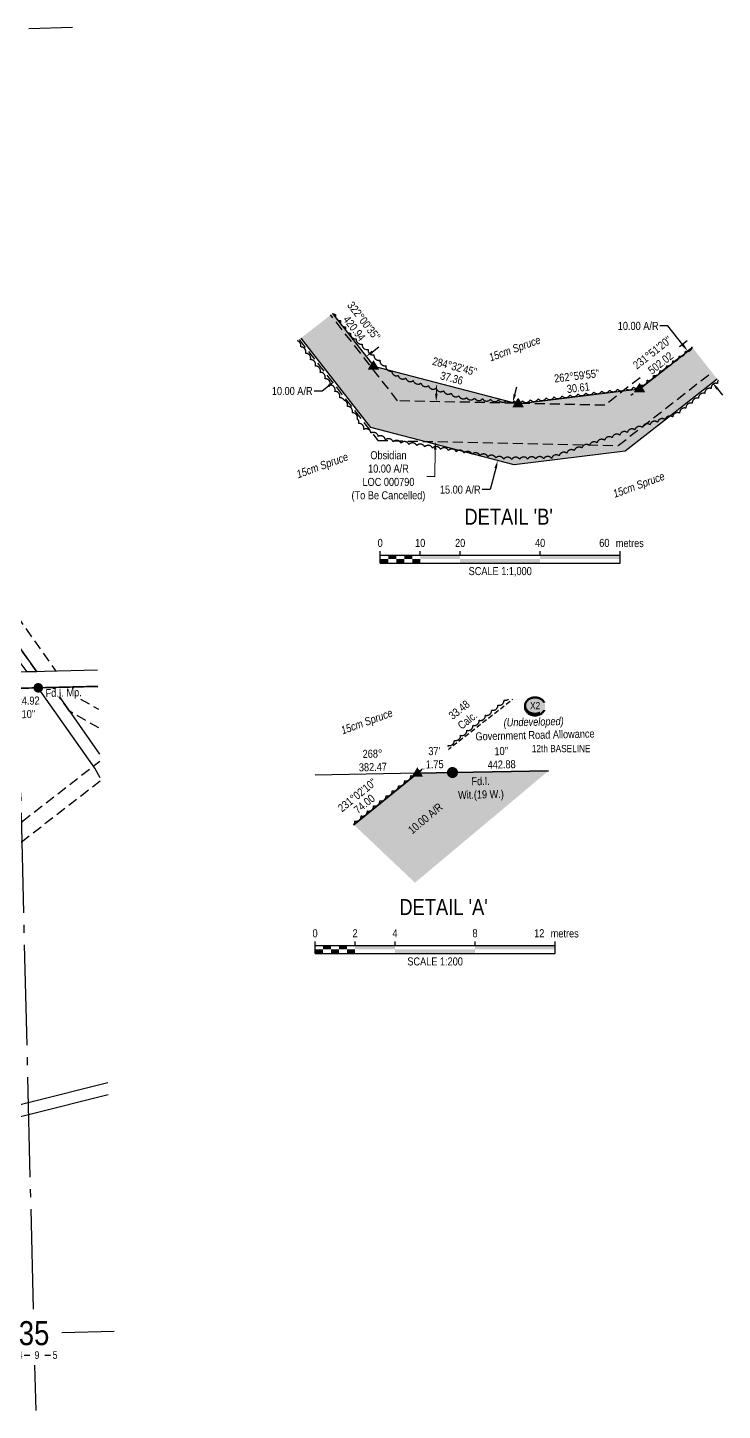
# Model space of a CAD drawing. Extents: x 617631 to 623159, y 5855424 to 5859819.
# Drawn here: x 621353 to 622222, y 5855462 to 5857189 of the extents above; entities that cross this region are included whole.
import ezdxf
from ezdxf.enums import TextEntityAlignment as Align

# ---------------------------------------------------------------- set-up
doc = ezdxf.new("R2010")
doc.units = 0
doc.header["$LTSCALE"] = 5
doc.header["$PDSIZE"] = 0.5
for name, pattern in [('0', [1, 1, 0]), ('BORDER2', [22.225, 6.35, -3.175, 6.35, -3.175, 0, -3.175]), ('foc-ACCESSROAD', [3.75, 2.5, -1.25]), ('foc-QUARTERLINE', [33, 25, -3, 2, -3]), ('foc-TRAV', [1.875, 1.25, -0.625]), ('foc-UNSURVEYED', [12.5, 10, -2.5])]:
    doc.linetypes.add(name, pattern=pattern)
doc.layers.get('Defpoints').update_dxf_attribs({"color": 9})
for name, color, linetype in [('10', 1, 'Continuous'), ('9', 3, 'Continuous'), ('C-AR', 13, 'foc-ACCESSROAD'), ('C-RW', 13, 'Continuous'), ('DETAIL-T', 7, 'Continuous'), ('L-BD', 7, 'Continuous'), ('L-MON', 1, 'Continuous'), ('L-QSEC', 8, 'foc-QUARTERLINE'), ('L-ROAD-T', 7, 'Continuous'), ('L-SEC', 7, 'Continuous'), ('L-SECLBL', 7, 'Continuous'), ('L-USEC', 7, 'foc-UNSURVEYED'), ('P-PROPOSED', 10, 'Continuous'), ('P-PROPOSED-H', 21, 'Continuous'), ('P-TRAV', 4, 'foc-TRAV'), ('P-TXT', 4, 'Continuous'), ('T-BUSH', 110, '0'), ('T-BUSH-T', 110, 'Continuous')]:
    doc.layers.add(name, color=color, linetype=linetype)
doc.layers.add('AS-COUNTY', color=7, linetype='BORDER2', lineweight=60, true_color=0xcc33ff)
doc.layers.add('C-AR-T', color=13, linetype='Continuous', lineweight=9)
doc.layers.add('T-TEXT', color=48, linetype='Continuous', lineweight=18)
doc.styles.add('80', font='ARIALN.TTF', dxfattribs={"height": 10})
doc.styles.add('80CG', font='ARIALN.TTF', dxfattribs={"height": 10})
doc.styles.add('80L', font='ARIALN.TTF', dxfattribs={"height": 10})
doc.styles.add('80LS', font='ARIALNI.TTF', dxfattribs={"height": 10})
doc.styles.add('Crossing', font='ARIALN.TTF', dxfattribs={"height": 10})
doc.styles.add('SIMPLEX', font='ARIALN.TTF')
doc.dimstyles.new('Compass 5 000', dxfattribs={"dimscale": 5, "dimtxt": 9, "dimasz": 2, "dimexe": 0.2, "dimexo": 0.0625, "dimgap": 0.5, "dimtad": 0, "dimtih": 1, "dimtoh": 1, "dimzin": 0, "dimdsep": 46, "dimtxsty": '80CG', "dimcen": 0.1, "dimse1": 1, "dimse2": 1, "dimclrd": 256, "dimclrt": 256, "dimaunit": 1, "dimadec": 4, "dimazin": 0, "dimtfac": 0.06, "dimtofl": 0, "dimtmove": 0, "dimatfit": 1, "dimfxl": 0.2, "dimtolj": 1, "dimtzin": 0, "dimlwd": -1, "dimarcsym": 0})

# ---------------------------------------------------------------- blocks, each defined once
blk = doc.blocks.new('L-SECLBL')
at = {"layer": '9', "color": 7}
for p, q in [((-5.1, -27.8), (-12.3, -27.8)), ((20.7, -27.8), (13.5, -27.8))]:
    blk.add_line(p, q, dxfattribs=at)
at = {"layer": '10', "color": 2, "style": 'SIMPLEX'}
blk.add_attdef('SEC', text='', height=30, dxfattribs=at).set_placement((0, 0), align=Align.MIDDLE)
at = {"layer": '10', "color": 5, "style": '80L'}
blk.add_attdef('TWP', text='', height=9.5, dxfattribs=at).set_placement((-14.4, -27.4), align=Align.MIDDLE_RIGHT)
blk.add_attdef('RGE', text='', height=9.5, dxfattribs=at).set_placement((3.6, -27.4), align=Align.MIDDLE_CENTER)
blk.add_attdef('MER', text='', height=9.5, dxfattribs=at).set_placement((23.2, -27.4), align=Align.MIDDLE_LEFT)
blk = doc.blocks.new('fdia')
at = {"color": 255, "const_width": 1}
blk.add_lwpolyline([(-0.5, 0, 1), (0.5, 0, 1)], format="xyb", close=True, dxfattribs=at)
blk = doc.blocks.new('Fdiaa')
blk.add_blockref('fdia', (0, 0))
blk = doc.blocks.new('fdib')
at = {"color": 1, "const_width": 1.6}
blk.add_lwpolyline([(-0.4, 0, 1), (0.4, 0, 1)], format="xyb", close=True, dxfattribs=at)
at = {"color": 1}
blk.add_circle((0, 0), 0.8, dxfattribs=at)
blk = doc.blocks.new('Fdibb')
blk.add_blockref('fdib', (0, 0))
blk = doc.blocks.new('fdicc')
for name in ['Fdibb', 'Fdiaa']:
    blk.add_blockref(name, (0, 0))
blk = doc.blocks.new('FDI')
blk.add_blockref('fdicc', (0, 0))
blk = doc.blocks.new('TRIA')
blk.add_hatch(color=255).paths.add_polyline_path([(-0.04, 1.52), (-1.47, -0.87), (1.39, -0.87)])
blk = doc.blocks.new('TRIAA')
blk.add_blockref('TRIA', (0, 0))
blk = doc.blocks.new('TRIB')
at = {"color": 1}
blk.add_lwpolyline([(-1.12, -0.67), (-0.04, 1.13), (1.04, -0.67)], close=True, dxfattribs=at)
blk = doc.blocks.new('TRIBB')
blk.add_blockref('TRIB', (0, 0))
blk = doc.blocks.new('TRICC')
for name in ['TRIAA', 'TRIBB']:
    blk.add_blockref(name, (0, 0))
blk = doc.blocks.new('plspike')
blk.add_blockref('TRICC', (0, 0))
blk = doc.blocks.new('*U454')
at = {"color": 0}
for p, q in [((-150, 0), (-150, 15)), ((-150, 10), (150.2, 10)), ((-150, 0), (150.2, 0)), ((-100, 10), (-100, 15)), ((-50, 10), (-50, 15)), ((50, 10), (50, 15)), ((150.2, 0), (150.2, 15))]:
    blk.add_line(p, q, dxfattribs=at)
for points in [[(-150, 5), (-140, 5), (-150, 0), (-140, 0)], [(-140, 10), (-130, 10), (-140, 5), (-130, 5)], [(-130, 5), (-120, 5), (-130, 0), (-120, 0)], [(-120, 10), (-110, 10), (-120, 5), (-110, 5)], [(-110, 5), (-100, 5), (-110, 0), (-100, 0)], [(-100, 10), (-50, 10), (-100, 5), (-50, 5)], [(-50, 5), (50, 5), (-50, 0), (50, 0)], [(50, 10), (150.2, 10), (50, 5), (150.2, 5)]]:
    blk.add_solid(points, dxfattribs=at)
at = {"color": 0, "style": '80'}
blk.add_text('metres', height=10, dxfattribs=at).set_placement((162.2, 20), align=Align.CENTER)
at = {"color": 0, "char_height": 10, "style": '80'}
for s, insert, attachment_point in [('0', (-150, 30.2), 2), ('2', (-100, 30.2), 2), ('4', (-50, 30.2), 2), ('8', (50, 30.2), 2), ('12', (136.7, 30.2), 3), ('SCALE 1:200', (0.1, -5), 2)]:
    blk.add_mtext(s, dxfattribs=dict(at, insert=insert, attachment_point=attachment_point))
blk = doc.blocks.new('*D455')
at = {"layer": 'Defpoints', "color": 0, "transparency": 16777216}
for p in [(622172.8, 5856780.7), (622209.4, 5856745.8), (622203.7, 5856741.3)]:
    blk.add_point(p, dxfattribs=at)
at = {"layer": 'P-TXT', "transparency": 16777216}
for p, q in [((622153.8, 5856816.6), (622143.8, 5856816.6)), ((622172.3, 5856793), (622153.8, 5856816.6)), ((622215.6, 5856737.9), (622221.8, 5856730))]:
    blk.add_line(p, q, dxfattribs=at)
for points in [[(622173.6, 5856794), (622171, 5856792), (622178.5, 5856785.1)], [(622216.9, 5856738.9), (622214.3, 5856736.9), (622209.4, 5856745.8)]]:
    blk.add_solid(points, dxfattribs=at)
at = {"layer": 'P-TXT', "transparency": 16777216, "insert": (622116.5, 5856816.6), "char_height": 10, "attachment_point": 5, "style": '80CG'}
blk.add_mtext('\\A1;10.00 A/R', dxfattribs=at)
blk = doc.blocks.new('*D456')
at = {"layer": 'Defpoints', "color": 0, "transparency": 16777216}
for p in [(621779, 5856774.9), (621737.1, 5856747.6), (621739.7, 5856744.2)]:
    blk.add_point(p, dxfattribs=at)
at = {"layer": 'P-TXT', "transparency": 16777216}
for p, q in [((621784.3, 5856784.4), (621792.2, 5856790.6)), ((621721.3, 5856735.3), (621711.3, 5856735.3)), ((621729.2, 5856741.4), (621721.3, 5856735.3))]:
    blk.add_line(p, q, dxfattribs=at)
for points in [[(621783.3, 5856785.8), (621785.3, 5856783.1), (621776.4, 5856778.3)], [(621728.2, 5856742.7), (621730.2, 5856740.1), (621737.1, 5856747.6)]]:
    blk.add_solid(points, dxfattribs=at)
at = {"layer": 'P-TXT', "transparency": 16777216, "insert": (621684, 5856735.3), "char_height": 10, "attachment_point": 5, "style": '80CG'}
blk.add_mtext('\\A1;10.00 A/R', dxfattribs=at)
blk = doc.blocks.new('*U457')
at = {"color": 0}
for p, q in [((-150, 0), (-150, 15)), ((-150, 10), (150.2, 10)), ((-150, 0), (150.2, 0)), ((-100, 10), (-100, 15)), ((-50, 10), (-50, 15)), ((50, 10), (50, 15)), ((150.2, 0), (150.2, 15))]:
    blk.add_line(p, q, dxfattribs=at)
for points in [[(-150, 5), (-140, 5), (-150, 0), (-140, 0)], [(-140, 10), (-130, 10), (-140, 5), (-130, 5)], [(-130, 5), (-120, 5), (-130, 0), (-120, 0)], [(-120, 10), (-110, 10), (-120, 5), (-110, 5)], [(-110, 5), (-100, 5), (-110, 0), (-100, 0)], [(-100, 10), (-50, 10), (-100, 5), (-50, 5)], [(-50, 5), (50, 5), (-50, 0), (50, 0)], [(50, 10), (150.2, 10), (50, 5), (150.2, 5)]]:
    blk.add_solid(points, dxfattribs=at)
at = {"color": 0, "style": '80'}
blk.add_text('metres', height=10, dxfattribs=at).set_placement((162.2, 20), align=Align.CENTER)
at = {"color": 0, "char_height": 10, "style": '80'}
for s, insert, attachment_point in [('0', (-150, 30.2), 2), ('10', (-100, 30.2), 2), ('20', (-50, 30.2), 2), ('40', (50, 30.2), 2), ('60', (136.7, 30.2), 3), ('SCALE 1:1,000', (0.1, -5), 2)]:
    blk.add_mtext(s, dxfattribs=dict(at, insert=insert, attachment_point=attachment_point))
blk = doc.blocks.new('WITFA')
blk.add_hatch(color=255).paths.add_polyline_path([(1.4, 0, 1), (-1.4, 0, 1)])
blk = doc.blocks.new('WITFAA')
blk.add_blockref('WITFA', (0, 0))
blk = doc.blocks.new('WITFB')
at = {"color": 1, "const_width": 1.44}
blk.add_lwpolyline([(-0.36, 0, 1), (0.36, 0, 1)], format="xyb", close=True, dxfattribs=at)
at = {"color": 1}
blk.add_circle((0, 0), 1.2, dxfattribs=at)
blk = doc.blocks.new('WITFBB')
blk.add_blockref('WITFB', (0, 0))
blk = doc.blocks.new('WITFCC')
for name in ['WITFAA', 'WITFBB']:
    blk.add_blockref(name, (0, 0))
blk = doc.blocks.new('WITF')
blk.add_blockref('WITFCC', (0, 0))
blk = doc.blocks.new('*D471')
at = {"layer": 'C-AR-T', "transparency": 16777216}
for p, q in [((621864.2, 5856732.1), (621864.3, 5856742.1)), ((621862.9, 5856662.1), (621862.2, 5856628.6)), ((621862.2, 5856628.6), (621852.2, 5856628.6))]:
    blk.add_line(p, q, dxfattribs=at)
for points in [[(621862.5, 5856732.1), (621865.8, 5856732.1), (621864, 5856722.1)], [(621861.2, 5856662.1), (621864.5, 5856662.1), (621863, 5856672.1)]]:
    blk.add_solid(points, dxfattribs=at)
at = {"layer": 'Defpoints', "color": 0, "transparency": 16777216}
for p in [(621846.4, 5856722.4), (621845.4, 5856672.4), (621863, 5856672.1)]:
    blk.add_point(p, dxfattribs=at)
at = {"layer": 'C-AR-T', "transparency": 16777216, "insert": (621804.3, 5856628.6), "char_height": 10, "attachment_point": 5, "style": '80CG'}
blk.add_mtext('\\A1;Obsidian\\P10.00 A/R \\PLOC 000790\\P(To Be Cancelled)', dxfattribs=at)
blk = doc.blocks.new('*D478')
at = {"layer": 'Defpoints', "color": 0, "transparency": 16777216}
for p in [(621942.6, 5856725.6), (621959.7, 5856721.1), (621923.7, 5856653)]:
    blk.add_point(p, dxfattribs=at)
at = {"layer": 'P-TXT', "transparency": 16777216}
for p, q in [((621962.2, 5856730.8), (621964.7, 5856740.5)), ((621938.4, 5856638.9), (621931.4, 5856612.1)), ((621931.4, 5856612.1), (621921.4, 5856612.1))]:
    blk.add_line(p, q, dxfattribs=at)
for points in [[(621960.6, 5856731.2), (621963.8, 5856730.4), (621959.7, 5856721.1)], [(621936.8, 5856639.3), (621940, 5856638.5), (621940.9, 5856648.6)]]:
    blk.add_solid(points, dxfattribs=at)
at = {"layer": 'P-TXT', "transparency": 16777216, "insert": (621894.1, 5856612.1), "char_height": 10, "attachment_point": 5, "style": '80CG'}
blk.add_mtext('\\A1;15.00 A/R', dxfattribs=at)
blk = doc.blocks.new('xing2')
h = blk.add_hatch(color=50)
h.dxf.hatch_style = 1
edge = h.paths.add_edge_path()
edge.add_ellipse((0, 0), major_axis=(-12.5, 0), ratio=0.816297, start_angle=0, end_angle=360)
h = blk.add_hatch(color=250)
h.dxf.hatch_style = 1
edge = h.paths.add_edge_path()
edge.add_ellipse((0, -2), major_axis=(-12.5, 0), ratio=0.816297, start_angle=0, end_angle=180)
edge.add_line((12.5, -2), (12.5, 0))
edge.add_ellipse((0, 0), major_axis=(-12.5, 0), ratio=0.816297, start_angle=0, end_angle=180, ccw=False)
edge.add_line((-12.5, 0), (-12.5, -2))
at = {"color": 250}
blk.add_ellipse((0, 0), major_axis=(-12.5, 0), ratio=0.816297, dxfattribs=at)
blk.add_ellipse((0, -2), major_axis=(-12.5, 0), ratio=0.816297, start_param=0, end_param=3.141593, dxfattribs=at)
at = {"color": 250, "style": 'Crossing'}
blk.add_attdef('CROSSING', text='', height=9, dxfattribs=at).set_placement((0.1, 0), align=Align.MIDDLE_CENTER)
at = {"color": 250, "style": 'Crossing', "flags": 1}
for tag, p in [('OWNER', (0.1, -12.5)), ('DESCRIPTION', (0.1, -25.8)), ('LOCATION', (0.1, -39.3)), ('DWG_REF', (0.1, -52.8))]:
    blk.add_attdef(tag, text='', height=9, dxfattribs=at).set_placement(p, align=Align.MIDDLE_CENTER)

msp = doc.modelspace()

# ---------------------------------------------------------------- hatches: boundary and pattern name
at = {"layer": 'P-PROPOSED-H'}
h = msp.add_hatch(color=256, dxfattribs=at)
h.dxf.hatch_style = 1
h.paths.add_polyline_path([(621734.341, 5856832.154), (621695.002, 5856801.426), (621746.543, 5856735.44), (621782.203, 5856689.71), (621961.553, 5856643.225), (622100.393, 5856660.185), (622149.388, 5856698.61), (622215.228, 5856750.331), (622184.314, 5856789.694), (622118.453, 5856737.97), (621966.603, 5856719.32), (621785.833, 5856766.225)])
h = msp.add_hatch(color=256, dxfattribs=at)
h.dxf.hatch_style = 1
h.paths.add_polyline_path([(621761.052, 5856193.469), (621837.487, 5856121.152), (622004.593, 5856261.053), (621840.628, 5856257.825)])

# ---------------------------------------------------------------- linework, layer by layer
at = {"layer": 'AS-COUNTY', "const_width": 2, "flags": 128}
msp.add_lwpolyline([(621441.1, 5856366.415), (621341.59, 5856364), (620537.409, 5856344.164), (620517.311, 5856343.668), (619712.851, 5856323.825), (618808.849, 5856302.532)], dxfattribs=at)
at = {"layer": 'C-AR'}
msp.add_lwpolyline([(621340.168, 5856453.998), (621388.52, 5856385.265), (621364.659, 5856384.676), (621341.087, 5856417.709), (621217.432, 5856593.482), (621211.666, 5856601.678), (621046.153, 5856836.948), (621062.66, 5856848.466), (621340.168, 5856453.998)], close=True, dxfattribs=at)
for points in [[(622177.937, 5856798.101), (622074.771, 5856717.567), (621815.78, 5856723.141), (621731.993, 5856830.318)], [(621692.616, 5856799.535), (621791.004, 5856673.681), (622091.494, 5856667.214), (622208.693, 5856758.703)], [(622184.314, 5856789.694), (622107.477, 5856729.718)], [(621442.399, 5856314.449), (621405.53, 5856335.254), (621384.527, 5856365.043), (621408.742, 5856365.629), (621419.369, 5856350.556), (621441.813, 5856337.891)], [(621444.056, 5856248.169), (621347.218, 5856173.064), (621064.873, 5855954.086), (621067.903, 5855835.939), (621047.917, 5855835.426), (621044.651, 5855963.703), (621070.269, 5855983.571), (621070.638, 5855983.858), (621073.245, 5855985.879), (621236.302, 5856112.341), (621346.598, 5856197.886), (621435.272, 5856266.661), (621443.436, 5856272.992)]]:
    msp.add_lwpolyline(points, dxfattribs=at)
at = {"layer": 'C-RW'}
msp.add_lwpolyline([(621341.087, 5856417.709), (621364.659, 5856384.676), (621352.635, 5856384.394), (621341.543, 5856399.69), (621209.58, 5856587.27), (621203.814, 5856595.466), (621037.956, 5856831.227), (621010.58, 5856869.727), (621019.084, 5856874.92), (621024.351, 5856867.938), (621046.153, 5856836.948), (621211.666, 5856601.678), (621217.432, 5856593.482), (621341.087, 5856417.709)], close=True, dxfattribs=at)
for points in [[(621443.958, 5856252.083), (621437.261, 5856264.221), (621434.305, 5856268.415), (621366.49, 5856364.607), (621384.527, 5856365.043), (621405.53, 5856335.254), (621443.216, 5856281.798)], [(621453.853, 5855856.248), (621355.75, 5855831.61), (621169.201, 5855784.758), (621093.307, 5855765.699), (621086.491, 5855763.988), (621085.456, 5855768.11), (621082.797, 5855778.699), (621168.804, 5855800.15), (621184.761, 5855804.13), (621355.366, 5855846.976), (621453.469, 5855871.611)]]:
    msp.add_lwpolyline(points, dxfattribs=at)
at = {"layer": 'L-BD'}
msp.add_line((621840.628, 5856257.825), (621712.895, 5856255.611), dxfattribs=at)
at = {"layer": 'L-QSEC'}
for p, q in [((621409.315, 5857189.199), (621354.812, 5857187.874)), ((621360.531, 5855588.495), (621341.591, 5856364)), ((621395.774, 5855559.341), (621461.235, 5855560.931)), ((621363.673, 5855462.075), (621362.263, 5855518.517))]:
    msp.add_line(p, q, dxfattribs=at)
at = {"layer": 'L-SEC'}
msp.add_line((621440.598, 5856386.518), (621341.082, 5856384.103), dxfattribs=at)
at = {"layer": 'L-USEC'}
msp.add_line((621341.591, 5856364), (621441.1, 5856366.415), dxfattribs=at)
at = {"layer": 'P-PROPOSED'}
for p, q in [((621840.628, 5856257.825), (621761.052, 5856193.469)), ((622004.593, 5856261.053), (621840.628, 5856257.825))]:
    msp.add_line(p, q, dxfattribs=at)
for points in [[(621734.341, 5856832.154), (621785.833, 5856766.225), (621966.603, 5856719.32), (622118.453, 5856737.97), (622184.314, 5856789.694)], [(622215.228, 5856750.331), (622149.388, 5856698.61), (622100.393, 5856660.185), (621961.553, 5856643.225), (621782.203, 5856689.71), (621746.543, 5856735.44), (621695.002, 5856801.426)], [(621761.052, 5856193.469), (621840.628, 5856257.825), (622004.593, 5856261.053)]]:
    msp.add_lwpolyline(points, dxfattribs=at)
at = {"layer": 'P-TRAV', "flags": 128}
msp.add_lwpolyline([(621840.628, 5856257.825), (621959.779, 5856350.482)], dxfattribs=at)
at = {"layer": 'T-BUSH', "flags": 128}
for points in [[(621734.392, 5856832.194, 0.16915204), (621738.254, 5856831.102, 0.52056705), (621744.466, 5856823.271, 0.52056705), (621750.679, 5856815.439, 0.52056705), (621756.891, 5856807.607, 0.52056705), (621764.025, 5856800.638, 0.52056705), (621771.426, 5856793.918, 0.52056705), (621778.826, 5856787.197, 0.52056705), (621786.226, 5856780.477, 0.52056705), (621793.626, 5856773.756, 0.52056705), (621801.026, 5856767.035, 0.52056705), (621808.426, 5856760.315, 0.52056705), (621816.435, 5856754.633, 0.52056705), (621825.916, 5856751.467, 0.52056705), (621835.397, 5856748.3, 0.52056705), (621844.879, 5856745.133, 0.52056705), (621854.36, 5856741.966, 0.52056705), (621863.842, 5856738.799, 0.52056705), (621873.323, 5856735.633, 0.52056705), (621882.805, 5856732.466, 0.52056705), (621892.286, 5856729.299, 0.52056705), (621901.972, 5856727.149, 0.52056705), (621911.941, 5856726.412, 0.52056705), (621921.91, 5856725.675, 0.52056705), (621931.879, 5856724.938, 0.52056705), (621941.848, 5856724.201, 0.52056705), (621951.818, 5856723.464, 0.52056705), (621961.787, 5856722.727, 0.52056705), (621971.731, 5856723.017, 0.52056705), (621981.653, 5856724.232, 0.52056705), (621991.576, 5856725.447, 0.52056705), (622001.498, 5856726.662, 0.52056705), (622011.42, 5856727.878, 0.52056705), (622021.342, 5856729.093, 0.52056705), (622031.264, 5856730.308, 0.52056705), (622041.187, 5856731.523, 0.52056705), (622051.109, 5856732.739, 0.52056705), (622061.031, 5856733.954, 0.52056705), (622070.953, 5856735.169, 0.52056705), (622080.875, 5856736.384, 0.52056705), (622090.798, 5856737.6, 0.52056705), (622100.72, 5856738.815, 0.52056705), (622110.642, 5856740.03, 0.52056705), (622119.929, 5856742.816, 0.52056705), (622127.905, 5856748.841, 0.52056705), (622135.882, 5856754.867, 0.52056705), (622143.858, 5856760.892, 0.52056705), (622151.834, 5856766.917, 0.52056705), (622159.811, 5856772.942, 0.52056705), (622167.787, 5856778.968, 0.52056705), (622175.764, 5856784.993, 0.4904967), (622183.733, 5856790.434)], [(621748.844, 5856723.822, 0.27743239), (621743.382, 5856726.936, 0.52056705), (621737.335, 5856734.895, 0.52056705), (621731.232, 5856742.812, 0.52056705), (621725.129, 5856750.729, 0.52056705), (621719.026, 5856758.646, 0.52056705), (621712.923, 5856766.563, 0.52056705), (621706.82, 5856774.48, 0.52056705), (621700.717, 5856782.398, 0.52056705), (621694.614, 5856790.315, 0.41596371), (621690.577, 5856797.97)], [(622216.603, 5856748.58, 0.16887942), (622215.496, 5856744.729, 0.52056705), (622207.634, 5856738.555, 0.52056705), (622199.771, 5856732.382, 0.52056705), (622191.908, 5856726.209, 0.52056705), (622184.046, 5856720.036, 0.52056705), (622176.183, 5856713.863, 0.52056705), (622168.321, 5856707.69, 0.52056705), (622159.677, 5856702.936, 0.52056705), (622150.217, 5856699.705, 0.52056705), (622140.758, 5856696.473, 0.4290428), (622132.057, 5856694.892, 0.4290428)], [(621765.235, 5856700.212, 0.52056705), (621759.132, 5856708.129, 0.52056705), (621753.029, 5856716.046, 0.41596371), (621748.992, 5856723.702)], [(622114.591, 5856689.974, 0.16345271), (622112.379, 5856686.779, 0.52056705), (622102.919, 5856683.548, 0.52056705), (622093.459, 5856680.317, 0.52056705), (622084, 5856677.085, 0.52056705), (622074.54, 5856673.854, 0.52056705), (622065.08, 5856670.623, 0.52056705), (622055.621, 5856667.391, 0.52056705), (622046.161, 5856664.16, 0.52056705), (622036.701, 5856660.929, 0.52056705), (622027.242, 5856657.697, 0.52056705), (622017.782, 5856654.466, 0.52056705), (622008.322, 5856651.235, 0.52056705), (621998.344, 5856650.872, 0.52056705), (621988.351, 5856650.636, 0.52056705), (621978.357, 5856650.4, 0.52056705), (621968.363, 5856650.164, 0.52056705), (621958.37, 5856649.928, 0.52056705), (621948.407, 5856650.172, 0.52056705), (621938.53, 5856651.718, 0.52056705), (621928.654, 5856653.263, 0.52056705), (621918.778, 5856654.809, 0.52056705), (621908.902, 5856656.354, 0.52056705), (621899.026, 5856657.9, 0.52056705), (621889.15, 5856659.445, 0.52056705), (621879.273, 5856660.991, 0.52056705), (621869.397, 5856662.536, 0.52056705), (621859.521, 5856664.082, 0.52056705), (621849.645, 5856665.627, 0.52056705), (621839.769, 5856667.173, 0.52056705), (621829.893, 5856668.718, 0.52056705), (621820.017, 5856670.264, 0.52056705), (621810.14, 5856671.809, 0.52056705), (621800.543, 5856674.273, 0.52056705), (621791.53, 5856678.596, 0.52056705), (621782.517, 5856682.92, 0.52056705), (621773.504, 5856687.243, 0.52056705), (621767.067, 5856694.72, 0.39879374), (621765.235, 5856700.212, 0.24264038)], [(622159.656, 5856702.866, 0.52056705), (622150.197, 5856699.635, 0.52056705), (622140.737, 5856696.404, 0.52056705), (622131.277, 5856693.172, 0.52056705), (622121.818, 5856689.941, 0.51678202), (622112.379, 5856686.779, 0.51678202)], [(621760.805, 5856193.703, 0.20834847), (621762.435, 5856198.296, 0.52056705), (621770.203, 5856204.587, 0.52056705), (621777.972, 5856210.878, 0.52056705), (621785.74, 5856217.169, 0.52056705), (621793.509, 5856223.46, 0.52056705), (621801.277, 5856229.751, 0.52056705), (621809.046, 5856236.042, 0.52056705), (621816.814, 5856242.333, 0.52056705), (621824.583, 5856248.624, 0.52056705), (621832.351, 5856254.915, 0.52056705), (621840.12, 5856261.207, 0.52056705), (621847.888, 5856267.498, 0.52056705), (621855.657, 5856273.789, 0.52056705), (621863.425, 5856280.08, 0.52056705), (621871.194, 5856286.371, 0.52056705), (621878.962, 5856292.662, 0.52056705), (621886.731, 5856298.953, 0.52056705), (621894.499, 5856305.244, 0.52056705), (621902.268, 5856311.535, 0.52056705), (621910.036, 5856317.826, 0.52056705), (621917.805, 5856324.117, 0.52056705), (621925.573, 5856330.408, 0.52056705), (621933.342, 5856336.699, 0.52056705), (621941.11, 5856342.99, 0.52056705), (621948.879, 5856349.281, 0.24999283), (621954.494, 5856350.482, 0.24999283)]]:
    msp.add_lwpolyline(points, format="xyb", dxfattribs=at)

# ---------------------------------------------------------------- block references
at = {"layer": 'AS-COUNTY'}
msp.add_blockref('xing2', (621987.594, 5856342.331), dxfattribs=at).add_auto_attribs({'CROSSING': 'X2'})
at = {"layer": 'DETAIL-T', "xscale": 0.99963444, "yscale": 0.99963444, "zscale": 0.99963444}
for name, p in [('*U457', (621943.932, 5856520.388)), ('*U454', (621862.552, 5856032.816))]:
    msp.add_blockref(name, p, dxfattribs=at)
at = {"layer": 'L-MON', "xscale": 4.998172200000001, "yscale": 4.998172200000001, "zscale": 4.998172200000001}
for p in [(621785.833, 5856766.225), (621966.603, 5856719.32)]:
    msp.add_blockref('plspike', p, dxfattribs=at)
at = {"layer": 'L-SECLBL'}
msp.add_blockref('L-SECLBL', (621361.264, 5855558.503), dxfattribs=at).add_auto_attribs({'SEC': '35', 'TWP': '44', 'RGE': '9', 'MER': '5'})

# ---------------------------------------------------------------- texts
at = {"layer": 'DETAIL-T', "color": 3, "char_height": 19.9927, "width": 223.77619, "attachment_point": 5, "style": '80CG'}
for s, insert in [("DETAIL 'B'", (621954.587, 5856578.315)), ("DETAIL 'A'", (621873.207, 5856090.742))]:
    msp.add_mtext(s, dxfattribs=dict(at, insert=insert))
at = {"layer": 'L-BD', "style": '80L'}
for s, height, rotation, p in [("322°00'35''", 9.99634, 307.9908, (621773.528, 5856822.905)), ('420.94', 9.9963, 307.9908, (621761.71, 5856813.676)), ("284°32'45''", 9.99634, 345.4541, (621887.141, 5856765.989)), ("262°59'55''", 9.99634, 7.0003, (622039.754, 5856754.285)), ('37.36', 9.9963, 345.4541, (621883.375, 5856751.475)), ('30.61', 9.9963, 7.0003, (622041.582, 5856739.402)), ("231°02'10''", 9.99634, 38.9639, (621765.234, 5856230.605)), ('74.00', 9.9963, 38.9639, (621774.192, 5856219.529))]:
    msp.add_text(s, height=height, rotation=rotation, dxfattribs=at).set_placement(p, align=Align.MIDDLE)
at = {"layer": 'L-BD', "char_height": 9.9963, "attachment_point": 2, "style": '80L'}
for s, insert, width, rotation in [('33.48\\PCalc.', (621889.567, 5856341.028), 33.81372, 38.3086), ('268°\\P382.47', (621784.283, 5856287.293), 35.26918, 1.413), ("10''\\P442.88 ", (621945.28, 5856290.538), 35.26918, 1.413)]:
    msp.add_mtext(s, dxfattribs=dict(at, insert=insert, width=width, rotation=rotation))
at = {"layer": 'L-MON', "insert": (621919.423, 5856253.029), "char_height": 9.99634, "width": 56.66182, "attachment_point": 2, "rotation": 1.413, "style": '80L'}
msp.add_mtext('Fd.I.\\PWit.(19 W.)', dxfattribs=at)
at = {"layer": 'L-ROAD-T', "style": '80L'}
msp.add_text('Government Road Allowance', height=9.99634, rotation=1.390182, dxfattribs=at).set_placement((621987.547, 5856305.678), align=Align.MIDDLE_CENTER)
msp.add_text('12th BASELINE', height=9, dxfattribs=at).set_placement((622020.232, 5856288.684), align=Align.MIDDLE_CENTER)
at = {"layer": 'P-TXT', "insert": (621847.198, 5856205.277), "char_height": 9.9963, "width": 77.42238, "attachment_point": 2, "rotation": 39.93596, "style": '80L'}
msp.add_mtext('10.00 A/R', dxfattribs=at)
at = {"layer": 'T-BUSH-T', "style": '80LS'}
for p in [(621962.116, 5856788.388), (621721.581, 5856642.41), (622117.248, 5856618.092), (621777.167, 5856322.511)]:
    msp.add_text('15cm Spruce', height=10, rotation=20, dxfattribs=at).set_placement(p, align=Align.MIDDLE_CENTER)
at = {"layer": 'T-TEXT', "style": '80LS'}
msp.add_text('(Undeveloped)', height=9.99634, rotation=1.390182, dxfattribs=at).set_placement((621985.847, 5856322.162), align=Align.MIDDLE_CENTER)

# ---------------------------------------------------------------- dimensions: what is measured, and where the dimension line sits
at = {"layer": 'C-AR-T'}
dim = msp.add_linear_dim(base=(621863.046, 5856672.081), p1=(621846.355, 5856722.429), p2=(621845.433, 5856672.406), angle=268.943465, text='Obsidian\\P10.00 A/R \\PLOC 000790\\P(To Be Cancelled)', dimstyle='Compass 5 000', dxfattribs=at)
dim.commit()
dim.dimension.update_dxf_attribs({"geometry": '*D471', "text_midpoint": (621804.277, 5856628.612), "dimtype": 161})
at = {"layer": 'P-TXT'}
dim = msp.add_aligned_dim(p1=(621779.038, 5856774.925), p2=(621739.701, 5856744.2), distance=-4.269, text='10.00 A/R', dimstyle='Compass 5 000', dxfattribs=at)
dim.commit()
dim.dimension.update_dxf_attribs({"geometry": '*D456', "text_midpoint": (621684.03, 5856735.253)})
dim = msp.add_linear_dim(base=(621959.707, 5856721.109), p1=(621923.743, 5856653.025), p2=(621942.564, 5856725.558), angle=75.454051, text='15.00 A/R', dimstyle='Compass 5 000', dxfattribs=at)
dim.commit()
dim.dimension.update_dxf_attribs({"geometry": '*D478', "text_midpoint": (621894.149, 5856612.134), "dimtype": 161})

# ---------------------------------------------------------------- next in the draw order: texts
at = {"layer": 'L-BD', "attachment_point": 2, "style": '80L', "bg_fill": 3, "box_fill_scale": 1, "bg_fill_color": 256, "bg_fill_transparency": 0}
for s, insert, char_height, width, rotation in [("231°51'20'' 502.02", (622131.142, 5856787.382), 9.99634, 51.19383, 38.1444), ("24.92 10''", (621353.73, 5856353.459), 9.9963, 28.15246, 1.413), ("37'\\P1.75 ", (621861.53, 5856290.677), 9.9963, 35.26918, 1.413)]:
    msp.add_mtext(s, dxfattribs=dict(at, insert=insert, char_height=char_height, width=width, rotation=rotation))

# ---------------------------------------------------------------- next in the draw order: block references
at = {"layer": 'L-MON'}
for name, p, xscale, yscale, zscale in [('plspike', (622118.453, 5856737.97), 4.998172200000001, 4.998172200000001, 4.998172200000001), ('FDI', (621366.49, 5856364.607), 5.000000000000004, 5.000000000000004, 5.000000000000004), ('plspike', (621840.628, 5856257.825), 4.998172200000001, 4.998172200000001, 4.998172200000001), ('WITF', (621884.328, 5856258.775), 4.998172200000001, 4.998172200000001, 4.998172200000001)]:
    msp.add_blockref(name, p, dxfattribs=dict(at, xscale=xscale, yscale=yscale, zscale=zscale))

# ---------------------------------------------------------------- next in the draw order: dimensions: what is measured, and where the dimension line sits
at = {"layer": 'P-TXT'}
dim = msp.add_linear_dim(base=(622209.429, 5856745.776), p1=(622172.83, 5856780.675), p2=(622203.75, 5856741.314), angle=308.151959, text='10.00 A/R', dimstyle='Compass 5 000', dxfattribs=at)
dim.commit()
dim.dimension.update_dxf_attribs({"geometry": '*D455', "text_midpoint": (622116.537, 5856816.566), "dimtype": 161})

# ---------------------------------------------------------------- next in the draw order: texts
at = {"layer": 'L-MON', "insert": (621398.104, 5856363.565), "char_height": 9.9963, "width": 44.31299, "attachment_point": 2, "rotation": 1.413, "style": '80L', "bg_fill": 3, "box_fill_scale": 1, "bg_fill_color": 256, "bg_fill_transparency": 0}
msp.add_mtext('Fd.I. Mp.', dxfattribs=at)

doc.saveas('drawing.dxf')
